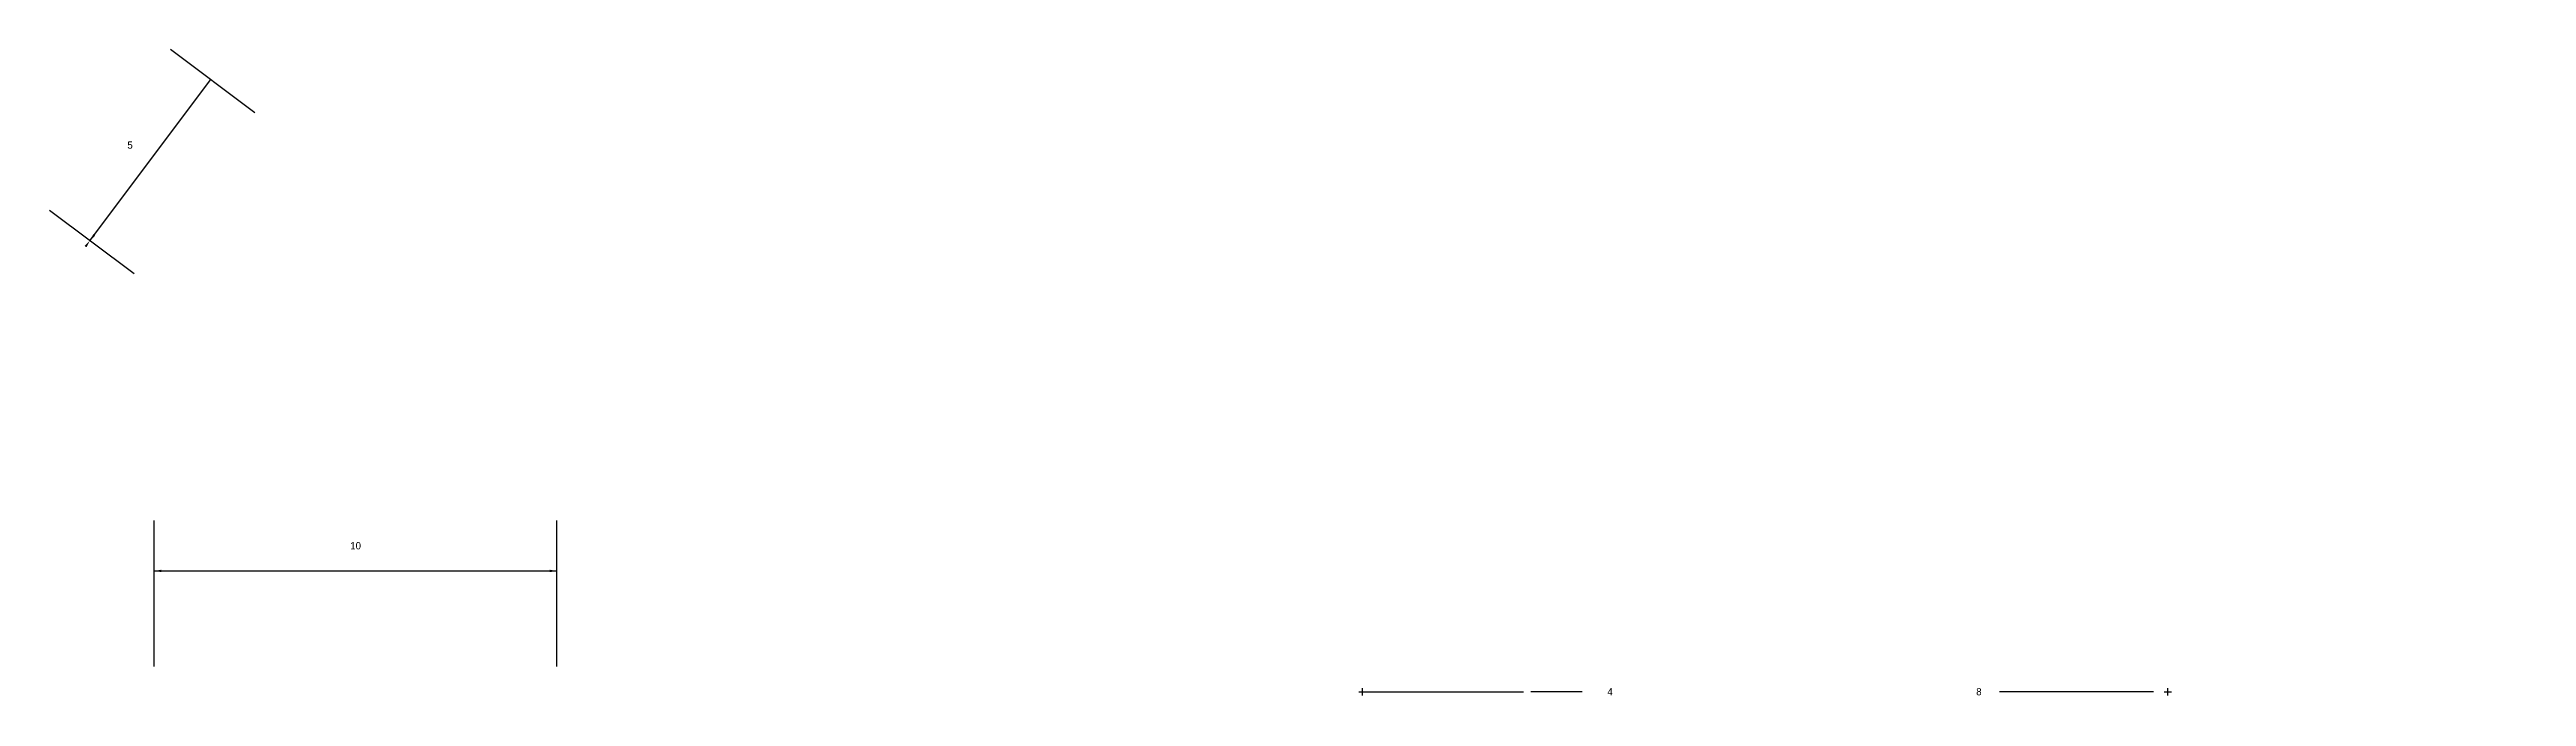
# Model space of a CAD drawing. Extents: x -3 to 120, y 0 to 16.
# Drawn here: x -2.6 to 58.9, y -0.1 to 15.9 of the extents above; entities that cross this region are included whole.
import ezdxf

# ---------------------------------------------------------------- set-up
doc = ezdxf.new("R2010")
doc.units = 0
doc.layers.add('GEN', color=7, linetype='Continuous')
doc.dimstyles.get("Standard").update_dxf_attribs({"dimtxt": 0.18, "dimasz": 0.18, "dimexe": 1.25, "dimexo": 0.625, "dimtad": 1, "dimdsep": 46, "dimtxsty": 'Standard', "dimcen": 0.09, "dimadec": 0, "dimazin": 0, "dimtfac": 1, "dimtofl": 0, "dimtmove": 0, "dimatfit": 3, "dimfxl": 1, "dimarcsym": 0})

# ---------------------------------------------------------------- blocks, each defined once
blk = doc.blocks.new('*D73')
at = {"color": 0, "lineweight": -2}
for p, q in [((0, 0.625), (0, 4.25)), ((10, 0.625), (10, 4.25)), ((0, 3), (10, 3))]:
    blk.add_line(p, q, dxfattribs=at)
for points in [[(0, 3), (0.18, 3.03), (0.18, 2.97)], [(10, 3), (9.82, 2.97), (9.82, 3.03)]]:
    blk.add_solid(points)
at = {"layer": 'defpoints'}
for p in [(0, 3), (10, 3), (0, 0), (10, 0)]:
    blk.add_point(p, dxfattribs=at)
at = {"insert": (5, 3.625), "char_height": 0.18, "attachment_point": 5}
blk.add_mtext('10', dxfattribs=at)
blk = doc.blocks.new('*D88')
at = {"color": 0, "lineweight": -2}
for p, q in [((2.5, 14.375), (0.4, 15.95)), ((-1.6, 11.2), (1.4, 15.2)), ((-0.5, 10.375), (-2.6, 11.95))]:
    blk.add_line(p, q, dxfattribs=at)
for points in [[(-1.6, 11.2), (-1.684, 11.038), (-1.732, 11.074)], [(-1.6, 11.2), (-1.516, 11.362), (-1.468, 11.326)]]:
    blk.add_solid(points)
at = {"layer": 'defpoints'}
for p in [(1.4, 15.2), (3, 14), (-1.6, 11.2), (0, 10)]:
    blk.add_point(p, dxfattribs=at)
at = {"insert": (-0.6, 13.575), "char_height": 0.18, "attachment_point": 5}
blk.add_mtext('5', dxfattribs=at)
blk = doc.blocks.new('*D102')
at = {"color": 0, "lineweight": -2}
for p, q in [((29.91, 0), (30.09, 0)), ((30, -0.09), (30, 0.09)), ((30, 0), (34, 0)), ((35.458, 0), (34.18, 0))]:
    blk.add_line(p, q, dxfattribs=at)
at = {"layer": 'defpoints'}
blk.add_point((34, 0), dxfattribs=at)
at = {"insert": (36.083, 0), "char_height": 0.18, "attachment_point": 4}
blk.add_mtext('4', dxfattribs=at)
blk = doc.blocks.new('*D112')
at = {"color": 0, "lineweight": -2}
for p, q in [((49.64, 0), (45.82, 0)), ((49.91, 0), (50.09, 0)), ((50, -0.09), (50, 0.09))]:
    blk.add_line(p, q, dxfattribs=at)
at = {"layer": 'defpoints'}
blk.add_point((46, 0), dxfattribs=at)
at = {"insert": (45.375, 0), "char_height": 0.18, "attachment_point": 6}
blk.add_mtext('8', dxfattribs=at)
blk = doc.blocks.new('*D126')
for p, q in [((120, 11.64), (120, 12)), ((120, 8.125), (120, 11.64)), ((120, 11.64), (120, 11.64))]:
    blk.add_line(p, q)
at = {"layer": 'defpoints'}
for p in [(120, 7.5), (0, 0)]:
    blk.add_point(p, dxfattribs=at)
at = {"insert": (120, 12.625), "char_height": 0.18, "attachment_point": 4}
blk.add_mtext('120', dxfattribs=at)

msp = doc.modelspace()

# ---------------------------------------------------------------- dimensions: what is measured, and where the dimension line sits
at = {"layer": 'GEN'}
dim = msp.add_aligned_dim(p1=(0, 10), p2=(3, 14), distance=2, dimstyle='Standard', override={"dimpost": '<>'}, dxfattribs=at)
dim.commit()
dim.dimension.update_dxf_attribs({"geometry": '*D88', "text_midpoint": (-0.6, 13.575)})
dim = msp.add_ordinate_dim(feature_location=(120, 7.5), offset=(0, 4.5), dtype=1, origin=(0, 0), text='120', dimstyle='Standard', override={"dimpost": '<>'}, dxfattribs=at)
dim.commit()
dim.dimension.update_dxf_attribs({"geometry": '*D126', "text_midpoint": (120, 12.625)})
dim = msp.add_linear_dim(base=(10, 3), p1=(0, 0), p2=(10, 0), dimstyle='Standard', override={"dimpost": '<>'}, dxfattribs=at)
dim.commit()
dim.dimension.update_dxf_attribs({"geometry": '*D73', "text_midpoint": (5, 3.625)})
dim = msp.add_radius_dim(center=(30, 0), mpoint=(34, 0), dimstyle='Standard', override={"dimpost": '<>'}, dxfattribs=at)
dim.commit()
dim.dimension.update_dxf_attribs({"geometry": '*D102', "text_midpoint": (36.083, 0)})
dim = msp.add_diameter_dim_2p(p1=(54, 0), p2=(46, 0), dimstyle='Standard', override={"dimpost": '<>'}, dxfattribs=at)
dim.commit()
dim.dimension.update_dxf_attribs({"geometry": '*D112', "text_midpoint": (45.375, 0)})

doc.saveas('drawing.dxf')
